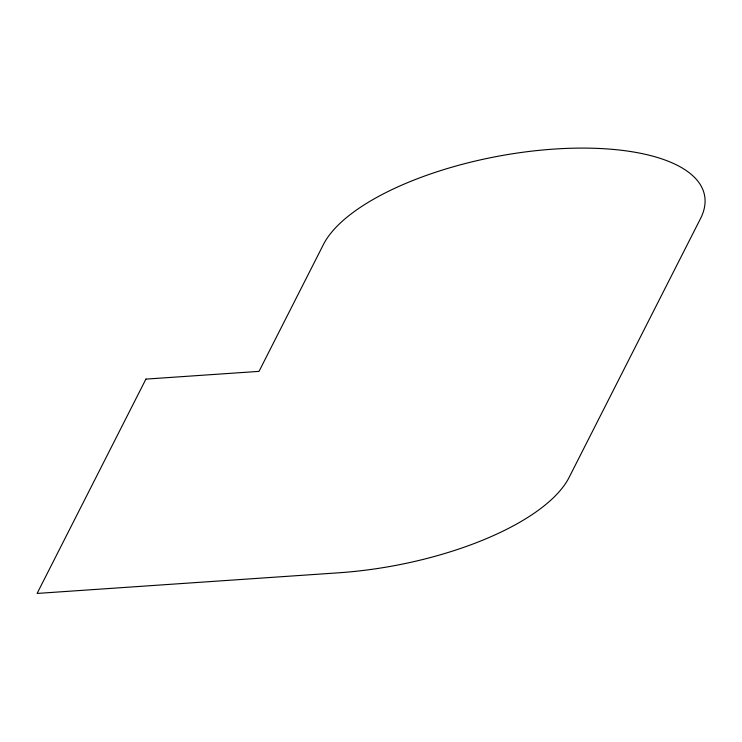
<?xml version="1.0" encoding="UTF-8"?>
<svg xmlns="http://www.w3.org/2000/svg" width="742" height="742" viewBox="0 0 742 742"><rect width="100%" height="100%" fill="white"/><g stroke="black" fill="none" stroke-linecap="round" stroke-linejoin="round"><path stroke-width="1.11" d="M145.914 379.106L37.1 593.433L338.714 572.796A195.925 76.556 -10.6 0 0 569.077 477.468L700.494 218.63A195.925 76.556 -10.6 0 0 553.838 149.096A195.925 76.556 -10.6 0 0 323.475 244.424L259.023 371.371L145.914 379.106"/></g></svg>
